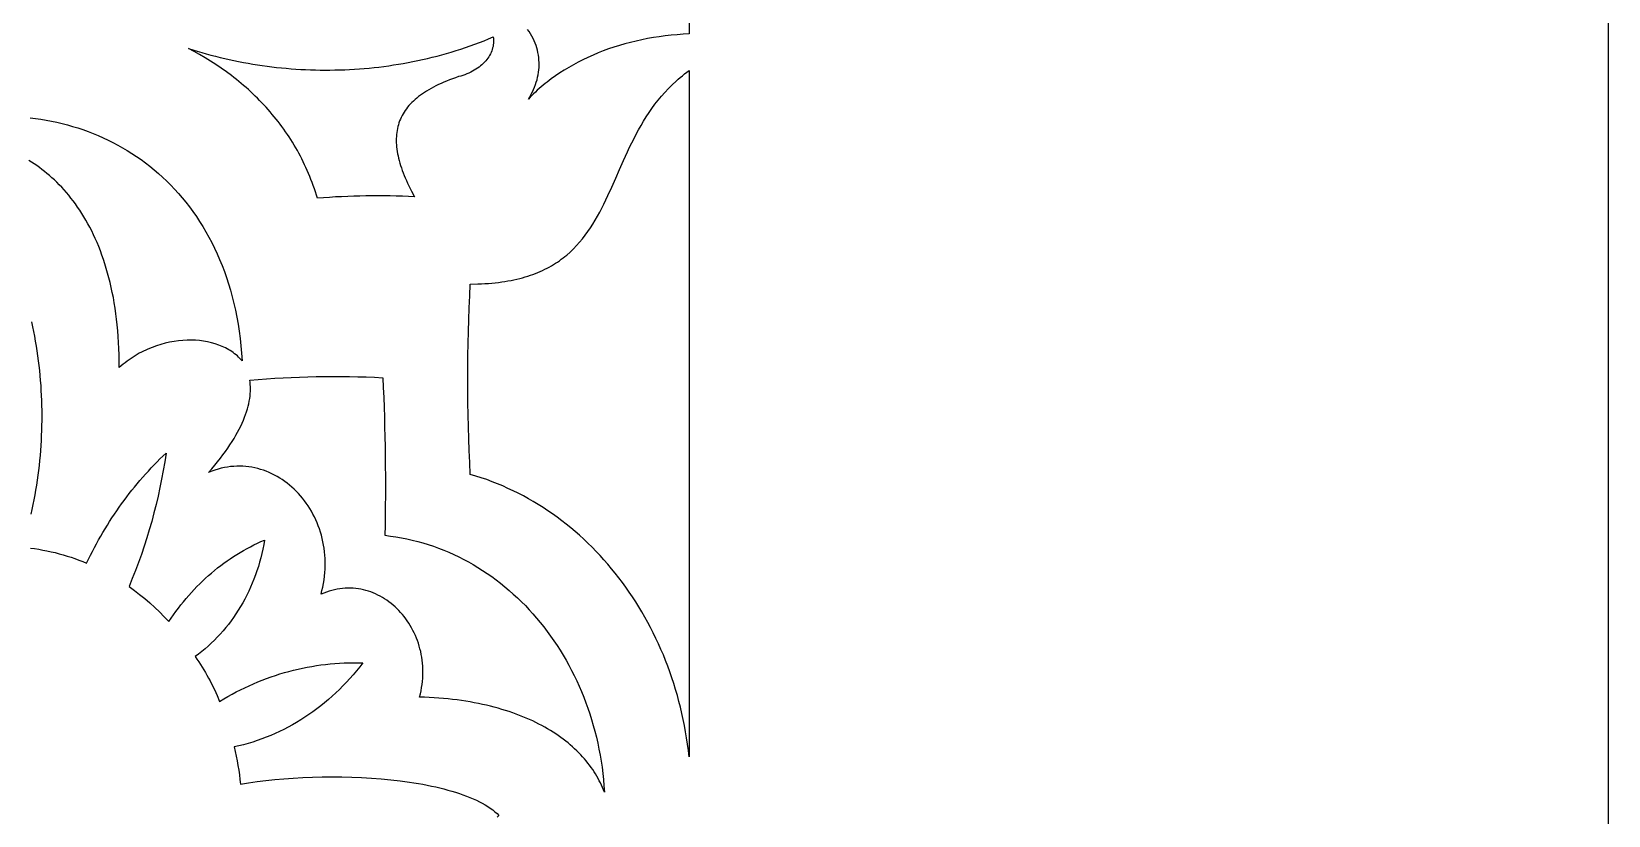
# Model space of a CAD drawing. Extents: x -4950 to -2150, y -1354 to 1346.
# Drawn here: x -2492.9 to -2149.8, y -4.4 to 166.2 of the extents above; entities that cross this region are included whole.
import ezdxf

# ---------------------------------------------------------------- set-up
doc = ezdxf.new("R2010")
doc.units = 0
doc.layers.add('LAYER_1', color=18, linetype='CONTINUOUS')

msp = doc.modelspace()

# ---------------------------------------------------------------- linework, layer by layer
at = {"layer": 'LAYER_1'}
for points in [[(-4949.84, -1354.38), (-2149.84, -1354.38), (-2149.84, 1345.62), (-4949.84, 1345.62)], [(-2392.46, 164.98), (-2392.42, 164.64), (-2392.39, 164.29), (-2392.39, 163.95), (-2392.41, 163.61), (-2392.45, 163.27), (-2392.5, 162.93), (-2392.58, 162.59), (-2392.68, 162.26), (-2392.79, 161.93), (-2392.92, 161.61), (-2393.07, 161.29), (-2393.24, 160.97), (-2393.43, 160.67), (-2393.63, 160.36), (-2393.86, 160.06), (-2394.09, 159.77), (-2394.35, 159.49), (-2394.62, 159.21), (-2394.91, 158.94), (-2395.21, 158.68), (-2395.53, 158.43), (-2395.87, 158.19), (-2396.22, 157.95), (-2396.58, 157.73), (-2396.96, 157.51), (-2397.36, 157.31), (-2397.76, 157.12), (-2398.19, 156.94), (-2398.62, 156.77), (-2399.07, 156.61), (-2399.53, 156.47), (-2400.01, 156.34), (-2400.68, 156.1), (-2401.34, 155.87), (-2401.99, 155.62), (-2402.61, 155.38), (-2403.22, 155.12), (-2403.8, 154.86), (-2404.37, 154.6), (-2404.92, 154.33), (-2405.46, 154.06), (-2405.97, 153.78), (-2406.47, 153.5), (-2406.95, 153.21), (-2407.41, 152.92), (-2407.86, 152.62), (-2408.28, 152.31), (-2408.69, 152), (-2409.09, 151.69), (-2409.46, 151.37), (-2409.82, 151.04), (-2410.16, 150.71), (-2410.49, 150.37), (-2410.79, 150.03), (-2411.09, 149.68), (-2411.36, 149.33), (-2411.62, 148.97), (-2411.86, 148.61), (-2412.08, 148.24), (-2412.29, 147.86), (-2412.48, 147.48), (-2412.66, 147.09), (-2412.82, 146.7), (-2412.96, 146.3), (-2413.09, 145.89), (-2413.2, 145.48), (-2413.3, 145.06), (-2413.38, 144.64), (-2413.45, 144.21), (-2413.5, 143.78), (-2413.53, 143.34), (-2413.55, 142.89), (-2413.55, 142.43), (-2413.54, 141.97), (-2413.51, 141.51), (-2413.47, 141.04), (-2413.41, 140.56), (-2413.34, 140.07), (-2413.25, 139.58), (-2413.15, 139.08), (-2413.03, 138.58), (-2412.9, 138.07), (-2412.76, 137.55), (-2412.6, 137.03), (-2412.42, 136.5), (-2412.24, 135.96), (-2412.03, 135.41), (-2411.82, 134.86), (-2411.59, 134.31), (-2411.34, 133.74), (-2411.08, 133.17), (-2410.81, 132.59), (-2410.52, 132.01), (-2410.22, 131.42), (-2409.58, 130.22), (-2410.91, 130.28), (-2412.23, 130.32), (-2413.55, 130.36), (-2414.87, 130.39), (-2416.19, 130.41), (-2417.52, 130.41), (-2418.84, 130.41), (-2420.16, 130.4), (-2421.48, 130.37), (-2422.8, 130.33), (-2424.12, 130.29), (-2425.44, 130.23), (-2426.76, 130.16), (-2428.08, 130.08), (-2429.4, 129.99), (-2430.71, 129.89), (-2430.92, 130.59), (-2431.14, 131.27), (-2431.37, 131.95), (-2431.6, 132.63), (-2431.85, 133.3), (-2432.1, 133.96), (-2432.36, 134.62), (-2432.63, 135.27), (-2432.91, 135.92), (-2433.19, 136.56), (-2433.49, 137.19), (-2433.79, 137.82), (-2434.1, 138.44), (-2434.42, 139.06), (-2434.74, 139.67), (-2435.07, 140.28), (-2435.42, 140.88), (-2435.76, 141.47), (-2436.12, 142.06), (-2436.49, 142.64), (-2436.86, 143.22), (-2437.24, 143.79), (-2437.62, 144.35), (-2438.01, 144.91), (-2438.41, 145.46), (-2438.82, 146.01), (-2439.24, 146.55), (-2439.66, 147.09), (-2440.09, 147.62), (-2440.52, 148.14), (-2440.96, 148.66), (-2441.41, 149.17), (-2441.86, 149.68), (-2442.33, 150.18), (-2442.79, 150.68), (-2443.27, 151.17), (-2443.75, 151.65), (-2444.23, 152.13), (-2444.72, 152.6), (-2445.22, 153.07), (-2445.73, 153.53), (-2446.24, 153.98), (-2446.75, 154.43), (-2447.27, 154.87), (-2447.8, 155.31), (-2448.33, 155.74), (-2448.87, 156.16), (-2449.41, 156.58), (-2450.51, 157.4), (-2451.64, 158.2), (-2452.78, 158.97), (-2453.94, 159.72), (-2455.12, 160.45), (-2456.32, 161.15), (-2457.54, 161.83), (-2458.77, 162.49), (-2457.8, 162.17), (-2456.83, 161.87), (-2455.85, 161.58), (-2454.87, 161.3), (-2453.88, 161.03), (-2452.88, 160.77), (-2451.88, 160.52), (-2450.88, 160.28), (-2449.87, 160.06), (-2448.86, 159.84), (-2447.84, 159.63), (-2446.82, 159.43), (-2445.8, 159.25), (-2444.77, 159.07), (-2443.74, 158.91), (-2442.7, 158.76), (-2441.67, 158.61), (-2440.63, 158.48), (-2439.58, 158.36), (-2438.54, 158.25), (-2437.49, 158.16), (-2436.44, 158.07), (-2435.38, 157.99), (-2434.33, 157.93), (-2433.27, 157.87), (-2432.21, 157.83), (-2431.15, 157.8), (-2430.09, 157.78), (-2429.03, 157.77), (-2427.97, 157.78), (-2426.9, 157.79), (-2425.84, 157.82), (-2424.77, 157.85), (-2423.71, 157.9), (-2422.64, 157.96), (-2421.58, 158.04), (-2420.51, 158.12), (-2419.45, 158.22), (-2418.38, 158.32), (-2417.32, 158.44), (-2416.26, 158.58), (-2415.2, 158.72), (-2414.14, 158.88), (-2413.08, 159.04), (-2412.02, 159.22), (-2410.97, 159.41), (-2409.91, 159.62), (-2408.86, 159.83), (-2407.81, 160.06), (-2406.77, 160.3), (-2405.72, 160.56), (-2404.68, 160.82), (-2403.64, 161.1), (-2402.61, 161.39), (-2401.58, 161.69), (-2400.55, 162.01), (-2399.52, 162.33), (-2398.5, 162.67), (-2397.48, 163.03), (-2396.47, 163.39), (-2395.46, 163.77), (-2394.46, 164.16), (-2393.46, 164.57)], [(-2397.45, 69.82), (-2397.58, 72.41), (-2397.69, 75), (-2397.79, 77.58), (-2397.87, 80.17), (-2397.93, 82.76), (-2397.97, 85.35), (-2398, 87.94), (-2398.01, 90.53), (-2398, 93.12), (-2397.97, 95.71), (-2397.93, 98.3), (-2397.87, 100.89), (-2397.79, 103.47), (-2397.69, 106.06), (-2397.58, 108.65), (-2397.45, 111.23), (-2395.82, 111.26), (-2395.02, 111.28), (-2394.25, 111.32), (-2393.49, 111.37), (-2392.75, 111.43), (-2392.02, 111.5), (-2391.3, 111.59), (-2390.6, 111.68), (-2389.92, 111.78), (-2389.25, 111.89), (-2388.59, 112.01), (-2387.95, 112.14), (-2387.32, 112.28), (-2386.7, 112.43), (-2386.1, 112.59), (-2385.51, 112.76), (-2384.93, 112.94), (-2384.36, 113.13), (-2383.81, 113.32), (-2383.27, 113.52), (-2382.74, 113.74), (-2382.23, 113.96), (-2381.72, 114.19), (-2381.23, 114.43), (-2380.74, 114.67), (-2380.27, 114.92), (-2379.81, 115.18), (-2379.36, 115.45), (-2378.91, 115.73), (-2378.48, 116.01), (-2378.06, 116.3), (-2377.65, 116.6), (-2377.24, 116.91), (-2376.85, 117.22), (-2376.46, 117.54), (-2375.72, 118.19), (-2375.01, 118.87), (-2374.33, 119.58), (-2373.67, 120.31), (-2373.05, 121.06), (-2372.45, 121.83), (-2371.87, 122.62), (-2371.32, 123.43), (-2370.79, 124.26), (-2370.28, 125.1), (-2369.78, 125.96), (-2369.3, 126.83), (-2368.84, 127.72), (-2368.38, 128.62), (-2367.94, 129.53), (-2367.5, 130.45), (-2366.65, 132.33), (-2365.81, 134.22), (-2364.97, 136.14), (-2364.12, 138.07), (-2363.24, 140.01), (-2362.78, 140.97), (-2362.31, 141.94), (-2361.83, 142.9), (-2361.33, 143.85), (-2360.82, 144.8), (-2360.29, 145.74), (-2359.73, 146.68), (-2359.15, 147.61), (-2358.55, 148.52), (-2357.93, 149.43), (-2357.27, 150.32), (-2356.59, 151.2), (-2355.87, 152.07), (-2355.12, 152.92), (-2354.34, 153.76), (-2353.52, 154.58), (-2352.66, 155.38), (-2352.22, 155.77), (-2351.76, 156.16), (-2351.3, 156.54), (-2350.82, 156.92), (-2350.34, 157.29), (-2349.84, 157.66), (-2349.84, 8.38), (-2350, 9.75), (-2350.17, 11.11), (-2350.38, 12.47), (-2350.6, 13.82), (-2350.85, 15.16), (-2351.11, 16.5), (-2351.4, 17.82), (-2351.71, 19.14), (-2352.05, 20.44), (-2352.4, 21.74), (-2352.77, 23.03), (-2353.17, 24.31), (-2353.59, 25.57), (-2354.02, 26.83), (-2354.48, 28.08), (-2354.95, 29.31), (-2355.45, 30.54), (-2355.97, 31.75), (-2356.5, 32.95), (-2357.05, 34.13), (-2357.63, 35.31), (-2358.22, 36.47), (-2358.83, 37.62), (-2359.46, 38.75), (-2360.11, 39.88), (-2360.77, 40.98), (-2361.45, 42.08), (-2362.15, 43.15), (-2362.87, 44.22), (-2363.61, 45.27), (-2364.36, 46.3), (-2365.13, 47.32), (-2365.91, 48.32), (-2366.71, 49.3), (-2367.53, 50.27), (-2368.37, 51.22), (-2369.22, 52.16), (-2370.08, 53.07), (-2370.96, 53.97), (-2371.86, 54.85), (-2372.77, 55.71), (-2373.7, 56.56), (-2374.64, 57.38), (-2375.6, 58.19), (-2376.57, 58.97), (-2377.55, 59.74), (-2378.55, 60.49), (-2379.56, 61.21), (-2380.58, 61.92), (-2381.62, 62.6), (-2382.67, 63.26), (-2383.74, 63.91), (-2384.81, 64.53), (-2385.9, 65.12), (-2387.01, 65.7), (-2388.12, 66.25), (-2389.25, 66.78), (-2390.38, 67.29), (-2391.53, 67.77), (-2392.69, 68.23), (-2393.87, 68.67), (-2395.05, 69.08), (-2396.24, 69.46)], [(-2445.42, 90.32), (-2443.62, 90.47), (-2441.81, 90.61), (-2440, 90.73), (-2438.19, 90.83), (-2436.39, 90.92), (-2434.58, 90.99), (-2432.77, 91.05), (-2430.96, 91.09), (-2429.15, 91.12), (-2427.34, 91.13), (-2425.53, 91.12), (-2423.72, 91.1), (-2421.91, 91.06), (-2420.1, 91.01), (-2418.29, 90.94), (-2416.48, 90.85), (-2416.38, 88.71), (-2416.29, 86.57), (-2416.21, 84.43), (-2416.14, 82.28), (-2416.08, 80.14), (-2416.03, 78), (-2415.99, 75.85), (-2415.96, 73.71), (-2415.93, 71.57), (-2415.92, 69.42), (-2415.92, 67.28), (-2415.92, 65.13), (-2415.94, 62.99), (-2415.96, 60.85), (-2416, 58.7), (-2416.04, 56.56), (-2414.83, 56.41), (-2413.62, 56.24), (-2412.42, 56.03), (-2411.24, 55.79), (-2410.06, 55.53), (-2408.89, 55.23), (-2407.74, 54.91), (-2406.59, 54.56), (-2405.45, 54.18), (-2404.33, 53.77), (-2403.22, 53.34), (-2402.11, 52.87), (-2401.03, 52.39), (-2399.95, 51.87), (-2398.88, 51.33), (-2397.83, 50.77), (-2396.79, 50.18), (-2395.77, 49.56), (-2394.76, 48.92), (-2393.76, 48.26), (-2392.78, 47.57), (-2391.81, 46.86), (-2390.86, 46.12), (-2389.92, 45.37), (-2389, 44.59), (-2388.09, 43.79), (-2387.2, 42.96), (-2386.33, 42.12), (-2385.47, 41.26), (-2384.63, 40.37), (-2383.81, 39.47), (-2383.01, 38.54), (-2382.22, 37.6), (-2381.45, 36.64), (-2380.7, 35.65), (-2379.97, 34.65), (-2379.26, 33.64), (-2378.56, 32.6), (-2377.89, 31.55), (-2377.24, 30.48), (-2376.6, 29.39), (-2375.99, 28.29), (-2375.4, 27.17), (-2374.82, 26.04), (-2374.27, 24.89), (-2373.75, 23.73), (-2373.24, 22.55), (-2372.76, 21.36), (-2372.29, 20.15), (-2371.86, 18.94), (-2371.44, 17.7), (-2371.05, 16.46), (-2370.68, 15.2), (-2370.33, 13.94), (-2370.01, 12.66), (-2369.72, 11.37), (-2369.45, 10.06), (-2369.2, 8.75), (-2368.98, 7.43), (-2368.79, 6.1), (-2368.62, 4.76), (-2368.47, 3.41), (-2368.36, 2.05), (-2368.27, 0.68), (-2368.46, 1.19), (-2368.67, 1.69), (-2368.89, 2.19), (-2369.13, 2.69), (-2369.38, 3.18), (-2369.64, 3.67), (-2369.91, 4.16), (-2370.2, 4.64), (-2370.5, 5.12), (-2370.82, 5.6), (-2371.15, 6.07), (-2371.49, 6.54), (-2371.85, 7.01), (-2372.22, 7.47), (-2372.61, 7.92), (-2373.01, 8.37), (-2373.42, 8.82), (-2373.84, 9.26), (-2374.28, 9.7), (-2374.74, 10.13), (-2375.2, 10.55), (-2375.69, 10.97), (-2376.18, 11.39), (-2376.69, 11.79), (-2377.21, 12.2), (-2377.75, 12.59), (-2378.3, 12.98), (-2378.86, 13.36), (-2379.44, 13.74), (-2380.03, 14.11), (-2380.64, 14.47), (-2381.26, 14.82), (-2381.89, 15.17), (-2382.54, 15.51), (-2383.2, 15.84), (-2383.87, 16.17), (-2384.56, 16.48), (-2385.26, 16.79), (-2385.98, 17.09), (-2386.71, 17.38), (-2387.46, 17.66), (-2388.22, 17.93), (-2388.99, 18.2), (-2389.78, 18.45), (-2390.58, 18.7), (-2391.39, 18.93), (-2392.22, 19.16), (-2393.07, 19.38), (-2393.92, 19.58), (-2394.79, 19.78), (-2395.68, 19.97), (-2396.58, 20.14), (-2397.49, 20.31), (-2398.42, 20.46), (-2399.36, 20.61), (-2400.32, 20.74), (-2401.29, 20.86), (-2402.27, 20.97), (-2403.27, 21.07), (-2404.29, 21.15), (-2405.31, 21.23), (-2406.36, 21.29), (-2407.41, 21.34), (-2408.48, 21.38), (-2408.31, 22.07), (-2408.16, 22.75), (-2408.03, 23.43), (-2407.93, 24.11), (-2407.85, 24.79), (-2407.79, 25.46), (-2407.76, 26.13), (-2407.75, 26.79), (-2407.76, 27.45), (-2407.79, 28.1), (-2407.84, 28.75), (-2407.91, 29.39), (-2408, 30.02), (-2408.11, 30.65), (-2408.24, 31.26), (-2408.39, 31.87), (-2408.56, 32.47), (-2408.74, 33.07), (-2408.94, 33.65), (-2409.16, 34.22), (-2409.4, 34.79), (-2409.65, 35.34), (-2409.92, 35.88), (-2410.2, 36.41), (-2410.5, 36.93), (-2410.82, 37.44), (-2411.15, 37.93), (-2411.49, 38.42), (-2411.85, 38.88), (-2412.22, 39.34), (-2412.6, 39.78), (-2412.99, 40.2), (-2413.4, 40.62), (-2413.82, 41.01), (-2414.25, 41.39), (-2414.69, 41.75), (-2415.14, 42.1), (-2415.61, 42.43), (-2416.08, 42.74), (-2416.56, 43.04), (-2417.05, 43.32), (-2417.55, 43.57), (-2418.06, 43.81), (-2418.57, 44.03), (-2419.09, 44.23), (-2419.62, 44.41), (-2420.16, 44.57), (-2420.7, 44.71), (-2421.25, 44.83), (-2421.8, 44.92), (-2422.36, 44.99), (-2422.93, 45.04), (-2423.49, 45.07), (-2424.07, 45.07), (-2424.64, 45.05), (-2425.22, 45.01), (-2425.8, 44.94), (-2426.39, 44.84), (-2426.97, 44.72), (-2427.56, 44.58), (-2428.15, 44.41), (-2428.74, 44.21), (-2429.33, 43.98), (-2429.92, 43.73), (-2429.71, 44.52), (-2429.53, 45.31), (-2429.37, 46.1), (-2429.24, 46.88), (-2429.14, 47.67), (-2429.07, 48.44), (-2429.02, 49.22), (-2428.99, 49.98), (-2428.99, 50.74), (-2429.02, 51.5), (-2429.07, 52.25), (-2429.14, 52.99), (-2429.24, 53.73), (-2429.35, 54.45), (-2429.49, 55.17), (-2429.66, 55.88), (-2429.84, 56.58), (-2430.04, 57.27), (-2430.27, 57.95), (-2430.51, 58.62), (-2430.77, 59.28), (-2431.06, 59.93), (-2431.36, 60.56), (-2431.68, 61.18), (-2432.02, 61.79), (-2432.37, 62.39), (-2432.74, 62.97), (-2433.13, 63.54), (-2433.54, 64.09), (-2433.95, 64.62), (-2434.39, 65.14), (-2434.84, 65.65), (-2435.3, 66.13), (-2435.78, 66.6), (-2436.27, 67.05), (-2436.78, 67.49), (-2437.29, 67.9), (-2437.82, 68.29), (-2438.36, 68.67), (-2438.91, 69.02), (-2439.48, 69.36), (-2440.05, 69.67), (-2440.63, 69.96), (-2441.22, 70.23), (-2441.82, 70.48), (-2442.43, 70.7), (-2443.05, 70.9), (-2443.68, 71.08), (-2444.31, 71.23), (-2444.95, 71.35), (-2445.59, 71.45), (-2446.25, 71.53), (-2446.9, 71.58), (-2447.57, 71.6), (-2448.23, 71.59), (-2448.91, 71.56), (-2449.58, 71.5), (-2450.26, 71.41), (-2450.94, 71.29), (-2451.62, 71.14), (-2452.31, 70.96), (-2453, 70.75), (-2453.69, 70.5), (-2454.38, 70.23), (-2453.69, 71.02), (-2453.04, 71.79), (-2452.42, 72.56), (-2451.82, 73.31), (-2451.26, 74.06), (-2450.72, 74.8), (-2450.21, 75.52), (-2449.73, 76.24), (-2449.27, 76.94), (-2448.84, 77.64), (-2448.44, 78.33), (-2448.07, 79), (-2447.72, 79.67), (-2447.39, 80.32), (-2447.09, 80.97), (-2446.81, 81.6), (-2446.56, 82.23), (-2446.33, 82.84), (-2446.13, 83.44), (-2445.95, 84.04), (-2445.79, 84.62), (-2445.65, 85.19), (-2445.53, 85.75), (-2445.44, 86.3), (-2445.37, 86.84), (-2445.32, 87.37), (-2445.28, 87.89), (-2445.27, 88.4), (-2445.28, 88.89), (-2445.31, 89.38), (-2445.36, 89.85)]]:
    msp.add_lwpolyline(points, close=True, dxfattribs=at)
for points in [[(-2349.84, 211.34), (-2349.84, 165.62), (-2351.16, 165.56), (-2352.47, 165.46), (-2353.77, 165.35), (-2355.06, 165.2), (-2356.34, 165.03), (-2357.62, 164.84), (-2358.88, 164.61), (-2360.13, 164.37), (-2361.37, 164.09), (-2362.6, 163.79), (-2363.81, 163.47), (-2365.01, 163.12), (-2366.19, 162.75), (-2367.36, 162.36), (-2368.51, 161.94), (-2369.64, 161.49), (-2370.75, 161.03), (-2371.85, 160.54), (-2372.93, 160.03), (-2373.98, 159.5), (-2375.02, 158.94), (-2376.03, 158.36), (-2377.02, 157.77), (-2377.99, 157.15), (-2378.93, 156.51), (-2379.85, 155.85), (-2380.3, 155.51), (-2380.75, 155.16), (-2381.18, 154.82), (-2381.62, 154.46), (-2382.04, 154.11), (-2382.46, 153.74), (-2382.87, 153.37), (-2383.27, 153), (-2383.67, 152.62), (-2384.06, 152.24), (-2384.44, 151.86), (-2384.81, 151.46), (-2384.5, 151.98), (-2384.21, 152.5), (-2383.94, 153.02), (-2383.69, 153.54), (-2383.47, 154.07), (-2383.27, 154.6), (-2383.09, 155.13), (-2382.93, 155.67), (-2382.8, 156.2), (-2382.69, 156.74), (-2382.6, 157.28), (-2382.54, 157.82), (-2382.49, 158.35), (-2382.47, 158.89), (-2382.48, 159.43), (-2382.51, 159.96), (-2382.56, 160.5), (-2382.63, 161.03), (-2382.73, 161.56), (-2382.85, 162.09), (-2382.99, 162.61), (-2383.15, 163.13), (-2383.34, 163.64), (-2383.56, 164.15), (-2383.79, 164.66), (-2384.05, 165.16), (-2384.33, 165.66), (-2384.64, 166.15), (-2384.97, 166.63)], [(-2493.21, 147.37), (-2492.04, 147.23), (-2490.87, 147.07), (-2489.7, 146.88), (-2488.54, 146.66), (-2487.39, 146.42), (-2486.24, 146.15), (-2485.1, 145.86), (-2483.96, 145.53), (-2482.83, 145.19), (-2481.71, 144.81), (-2480.6, 144.41), (-2479.5, 143.99), (-2478.4, 143.54), (-2477.32, 143.06), (-2476.25, 142.55), (-2475.19, 142.02), (-2474.14, 141.47), (-2473.1, 140.88), (-2472.07, 140.27), (-2471.06, 139.64), (-2470.06, 138.98), (-2469.08, 138.29), (-2468.11, 137.58), (-2467.15, 136.84), (-2466.21, 136.07), (-2465.29, 135.28), (-2464.38, 134.46), (-2463.49, 133.62), (-2462.62, 132.75), (-2461.76, 131.85), (-2460.93, 130.93), (-2460.11, 129.98), (-2459.31, 129), (-2458.54, 128), (-2457.78, 126.98), (-2457.04, 125.92), (-2456.33, 124.84), (-2455.64, 123.74), (-2454.97, 122.61), (-2454.32, 121.45), (-2453.7, 120.27), (-2453.1, 119.06), (-2452.52, 117.82), (-2451.98, 116.56), (-2451.45, 115.27), (-2450.95, 113.96), (-2450.48, 112.62), (-2450.04, 111.25), (-2449.62, 109.86), (-2449.23, 108.44), (-2448.87, 107), (-2448.54, 105.53), (-2448.24, 104.03), (-2447.97, 102.51), (-2447.73, 100.96), (-2447.52, 99.39), (-2447.34, 97.79), (-2447.2, 96.16), (-2447.08, 94.51), (-2447.33, 94.79), (-2447.58, 95.06), (-2447.85, 95.33), (-2448.12, 95.59), (-2448.41, 95.83), (-2448.71, 96.07), (-2449.01, 96.3), (-2449.33, 96.52), (-2449.65, 96.73), (-2449.99, 96.94), (-2450.33, 97.13), (-2450.68, 97.32), (-2451.04, 97.49), (-2451.41, 97.66), (-2451.79, 97.81), (-2452.17, 97.96), (-2452.96, 98.23), (-2453.77, 98.46), (-2454.61, 98.65), (-2455.46, 98.8), (-2456.34, 98.91), (-2457.24, 98.99), (-2458.15, 99.02), (-2459.07, 99.01), (-2460.01, 98.96), (-2460.95, 98.87), (-2461.9, 98.74), (-2462.85, 98.57), (-2463.8, 98.35), (-2464.76, 98.1), (-2465.71, 97.79), (-2466.66, 97.45), (-2467.6, 97.06), (-2468.06, 96.85), (-2468.53, 96.63), (-2468.99, 96.39), (-2469.45, 96.15), (-2469.9, 95.89), (-2470.35, 95.62), (-2470.8, 95.34), (-2471.24, 95.05), (-2471.68, 94.75), (-2472.12, 94.44), (-2472.54, 94.11), (-2472.97, 93.77), (-2473.39, 93.43), (-2473.8, 93.07), (-2473.81, 94.46), (-2473.84, 95.83), (-2473.88, 97.18), (-2473.95, 98.5), (-2474.03, 99.8), (-2474.14, 101.08), (-2474.26, 102.33), (-2474.39, 103.57), (-2474.55, 104.77), (-2474.72, 105.96), (-2474.9, 107.12), (-2475.1, 108.26), (-2475.32, 109.38), (-2475.55, 110.47), (-2475.8, 111.54), (-2476.06, 112.59), (-2476.34, 113.62), (-2476.63, 114.63), (-2476.93, 115.62), (-2477.25, 116.58), (-2477.58, 117.53), (-2477.92, 118.45), (-2478.27, 119.36), (-2478.64, 120.24), (-2479.02, 121.1), (-2479.4, 121.94), (-2479.8, 122.77), (-2480.21, 123.57), (-2480.63, 124.35), (-2481.06, 125.12), (-2481.5, 125.86), (-2481.95, 126.59), (-2482.41, 127.29), (-2482.87, 127.98), (-2483.35, 128.65), (-2483.83, 129.3), (-2484.32, 129.94), (-2484.81, 130.55), (-2485.32, 131.15), (-2485.82, 131.73), (-2486.34, 132.29), (-2486.86, 132.83), (-2487.39, 133.36), (-2487.92, 133.87), (-2488.46, 134.36), (-2489, 134.84), (-2489.54, 135.3), (-2490.09, 135.74), (-2490.65, 136.17), (-2491.2, 136.58), (-2491.76, 136.98), (-2492.32, 137.36), (-2492.88, 137.72), (-2493.45, 138.07)], [(-2492.91, 103), (-2492.69, 101.95), (-2492.47, 100.91), (-2492.27, 99.86), (-2492.08, 98.8), (-2491.9, 97.74), (-2491.73, 96.68), (-2491.58, 95.61), (-2491.43, 94.54), (-2491.3, 93.47), (-2491.19, 92.39), (-2491.08, 91.31), (-2490.99, 90.23), (-2490.91, 89.15), (-2490.84, 88.07), (-2490.78, 86.98), (-2490.74, 85.89), (-2490.71, 84.8), (-2490.69, 83.71), (-2490.68, 82.63), (-2490.68, 81.54), (-2490.7, 80.45), (-2490.72, 79.36), (-2490.77, 78.27), (-2490.82, 77.18), (-2490.88, 76.09), (-2490.96, 75.01), (-2491.05, 73.92), (-2491.15, 72.84), (-2491.26, 71.76), (-2491.38, 70.68), (-2491.52, 69.61), (-2491.67, 68.54), (-2491.83, 67.47), (-2492, 66.4), (-2492.18, 65.34), (-2492.38, 64.28), (-2492.58, 63.23), (-2492.8, 62.18), (-2493.03, 61.13)], [(-2493.15, 53.78), (-2492.24, 53.66), (-2491.34, 53.52), (-2490.44, 53.36), (-2489.55, 53.19), (-2488.66, 53), (-2487.77, 52.79), (-2486.9, 52.56), (-2486.03, 52.32), (-2485.16, 52.06), (-2484.3, 51.78), (-2483.45, 51.49), (-2482.6, 51.18), (-2481.76, 50.86), (-2480.92, 50.52), (-2480.51, 51.37), (-2480.09, 52.22), (-2479.66, 53.06), (-2479.22, 53.9), (-2478.77, 54.73), (-2478.31, 55.55), (-2477.85, 56.37), (-2477.37, 57.18), (-2476.89, 57.98), (-2476.4, 58.78), (-2475.91, 59.57), (-2475.4, 60.35), (-2474.88, 61.13), (-2474.36, 61.89), (-2473.83, 62.66), (-2473.29, 63.41), (-2472.75, 64.16), (-2472.19, 64.9), (-2471.63, 65.63), (-2471.06, 66.35), (-2470.48, 67.07), (-2469.9, 67.78), (-2469.31, 68.48), (-2468.71, 69.18), (-2468.1, 69.86), (-2467.48, 70.54), (-2466.86, 71.21), (-2466.23, 71.87), (-2465.6, 72.52), (-2464.95, 73.17), (-2464.3, 73.81), (-2463.64, 74.43), (-2463.93, 72.55), (-2464.25, 70.67), (-2464.59, 68.8), (-2464.97, 66.94), (-2465.37, 65.09), (-2465.8, 63.25), (-2466.26, 61.42), (-2466.75, 59.59), (-2467.27, 57.78), (-2467.82, 55.98), (-2468.39, 54.18), (-2468.99, 52.4), (-2469.62, 50.64), (-2470.28, 48.88), (-2470.97, 47.14), (-2471.68, 45.41), (-2470.52, 44.57), (-2469.38, 43.7), (-2468.26, 42.79), (-2467.16, 41.85), (-2466.08, 40.88), (-2465.03, 39.88), (-2464.01, 38.85), (-2463.01, 37.79), (-2462.51, 38.54), (-2462, 39.28), (-2461.47, 40), (-2460.94, 40.72), (-2460.4, 41.42), (-2459.84, 42.12), (-2459.28, 42.8), (-2458.7, 43.46), (-2458.12, 44.12), (-2457.52, 44.76), (-2456.91, 45.39), (-2456.3, 46.01), (-2455.68, 46.62), (-2455.04, 47.21), (-2454.4, 47.79), (-2453.75, 48.36), (-2453.08, 48.91), (-2452.41, 49.45), (-2451.74, 49.97), (-2451.05, 50.49), (-2450.35, 50.98), (-2449.65, 51.47), (-2448.94, 51.94), (-2448.22, 52.4), (-2447.49, 52.84), (-2446.76, 53.26), (-2446.02, 53.68), (-2445.27, 54.07), (-2444.51, 54.46), (-2443.75, 54.82), (-2442.98, 55.18), (-2442.21, 55.51), (-2442.38, 54.54), (-2442.57, 53.57), (-2442.78, 52.61), (-2443.02, 51.65), (-2443.28, 50.71), (-2443.55, 49.78), (-2443.85, 48.85), (-2444.17, 47.94), (-2444.51, 47.04), (-2444.87, 46.15), (-2445.25, 45.27), (-2445.65, 44.4), (-2446.06, 43.54), (-2446.5, 42.7), (-2446.95, 41.87), (-2447.43, 41.05), (-2447.92, 40.25), (-2448.43, 39.46), (-2448.96, 38.69), (-2449.5, 37.93), (-2450.06, 37.19), (-2450.64, 36.47), (-2451.24, 35.76), (-2451.85, 35.06), (-2452.48, 34.39), (-2453.12, 33.73), (-2453.79, 33.09), (-2454.46, 32.47), (-2455.15, 31.87), (-2455.86, 31.28), (-2456.58, 30.72), (-2457.32, 30.18), (-2456.92, 29.62), (-2456.53, 29.05), (-2456.15, 28.47), (-2455.78, 27.89), (-2455.42, 27.3), (-2455.07, 26.7), (-2454.73, 26.1), (-2454.39, 25.49), (-2454.06, 24.87), (-2453.74, 24.25), (-2453.12, 22.99), (-2452.54, 21.71), (-2451.98, 20.41), (-2451.08, 20.96), (-2450.18, 21.48), (-2449.26, 21.99), (-2448.35, 22.48), (-2447.42, 22.95), (-2446.49, 23.4), (-2445.55, 23.84), (-2444.61, 24.26), (-2443.66, 24.66), (-2442.71, 25.04), (-2441.75, 25.4), (-2440.79, 25.75), (-2439.82, 26.08), (-2438.85, 26.39), (-2437.87, 26.68), (-2436.89, 26.96), (-2435.9, 27.21), (-2434.92, 27.45), (-2433.92, 27.67), (-2432.93, 27.87), (-2431.93, 28.05), (-2430.93, 28.22), (-2429.93, 28.36), (-2428.92, 28.49), (-2427.91, 28.6), (-2426.9, 28.69), (-2425.89, 28.76), (-2424.87, 28.81), (-2423.86, 28.84), (-2422.84, 28.85), (-2421.82, 28.85), (-2420.81, 28.82), (-2421.49, 27.94), (-2422.2, 27.07), (-2422.91, 26.23), (-2423.65, 25.4), (-2424.39, 24.59), (-2425.15, 23.8), (-2425.92, 23.02), (-2426.71, 22.27), (-2427.51, 21.54), (-2428.32, 20.82), (-2429.15, 20.13), (-2429.98, 19.46), (-2430.83, 18.81), (-2431.69, 18.17), (-2432.56, 17.56), (-2433.45, 16.97), (-2434.34, 16.4), (-2435.24, 15.85), (-2436.15, 15.33), (-2437.08, 14.82), (-2438.01, 14.34), (-2438.95, 13.88), (-2439.9, 13.44), (-2440.86, 13.02), (-2441.82, 12.62), (-2442.8, 12.25), (-2443.78, 11.9), (-2444.77, 11.58), (-2445.77, 11.28), (-2446.77, 11), (-2447.78, 10.74), (-2448.79, 10.51), (-2448.57, 9.52), (-2448.36, 8.52), (-2448.17, 7.51), (-2447.99, 6.5), (-2447.83, 5.48), (-2447.68, 4.46), (-2447.55, 3.43), (-2447.43, 2.39), (-2445.67, 2.7), (-2443.84, 2.97), (-2441.94, 3.22), (-2439.99, 3.43), (-2438, 3.61), (-2435.96, 3.76), (-2433.88, 3.88), (-2431.78, 3.97), (-2429.66, 4.02), (-2427.52, 4.03), (-2425.37, 4.01), (-2423.22, 3.96), (-2421.08, 3.87), (-2418.95, 3.75), (-2416.84, 3.59), (-2414.75, 3.39), (-2412.7, 3.15), (-2410.69, 2.87), (-2409.7, 2.72), (-2408.72, 2.56), (-2407.76, 2.39), (-2406.81, 2.21), (-2405.88, 2.02), (-2404.96, 1.82), (-2404.06, 1.6), (-2403.17, 1.38), (-2402.3, 1.15), (-2401.46, 0.91), (-2400.63, 0.66), (-2399.82, 0.4), (-2399.04, 0.12), (-2398.28, -0.16), (-2397.54, -0.45), (-2396.82, -0.76), (-2396.13, -1.07), (-2395.47, -1.4), (-2394.83, -1.74), (-2394.23, -2.08), (-2393.64, -2.44), (-2393.09, -2.81), (-2392.57, -3.19), (-2392.08, -3.59), (-2391.62, -3.99), (-2391.22, -4.38), (-2391.62, -4.78)]]:
    msp.add_lwpolyline(points, dxfattribs=at)

doc.saveas('drawing.dxf')
